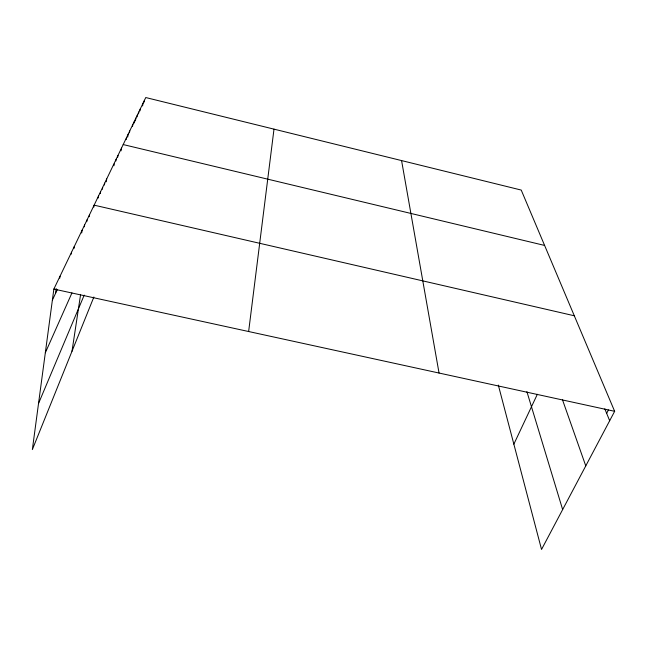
<?xml version="1.0" encoding="UTF-8"?>
<svg xmlns="http://www.w3.org/2000/svg" width="647" height="647" viewBox="0 0 647 647"><rect width="100%" height="100%" fill="white"/><g stroke="black" fill="none" stroke-linecap="round" stroke-linejoin="round"><path stroke-width="0.97" d="M248.634 331.531L273.996 129.141M498.319 385.07L541.539 549.457L614.65 411.322L521.223 190.064L145.761 97.543L53.863 289.063L32.35 449.576L93.88 297.005M55.505 293.495L56.176 288.53M59.759 278.194L60.025 276.22M71.275 254.125L71.55 252.217M74.001 248.432L74.276 246.531M81.7 233.001L82.104 230.211M84.336 226.838L84.611 224.994M86.787 221.711L87.062 219.883M89.197 216.696L89.464 214.869M72.003 351.248L80.568 294.676M93.831 207.129L94.13 205.156L574.301 315.776M98.182 198.031L98.481 196.081M100.301 193.615L100.592 191.674M102.372 189.272L102.671 187.347M104.41 185.018L104.709 183.101M106.262 181.783L106.706 178.936M113.921 165.761L114.212 163.909M115.894 161.014L116.193 159.178M117.697 157.253L117.989 155.426M121.054 150.824L121.49 148.123M126.214 139.582L126.537 137.617M127.677 137.164L128.155 134.236M129.432 132.845L129.756 130.904M132.554 126.319L132.878 124.402M134.083 123.132L134.398 121.224M135.425 120.94L135.902 118.102M137.059 116.905L137.374 115.029M138.515 113.872L138.83 112.004M139.938 110.88L140.253 109.02M142.583 105.946L143.052 103.196M144.103 102.169L144.418 100.35M38.529 403.485L84.207 295.129M45.33 352.769L71.946 292.913M513.855 444.157L537.35 394.274M52.391 300.071L57.405 289.476M606.651 413.352L608.439 409.955M53.863 289.063L614.65 411.322M123.205 144.564L544.604 245.439M604.808 408.839L609.676 420.728M562.518 399.87L585.77 465.897M526.909 391.678L562.647 509.577M401.577 160.585L439.046 373.044"/></g></svg>
